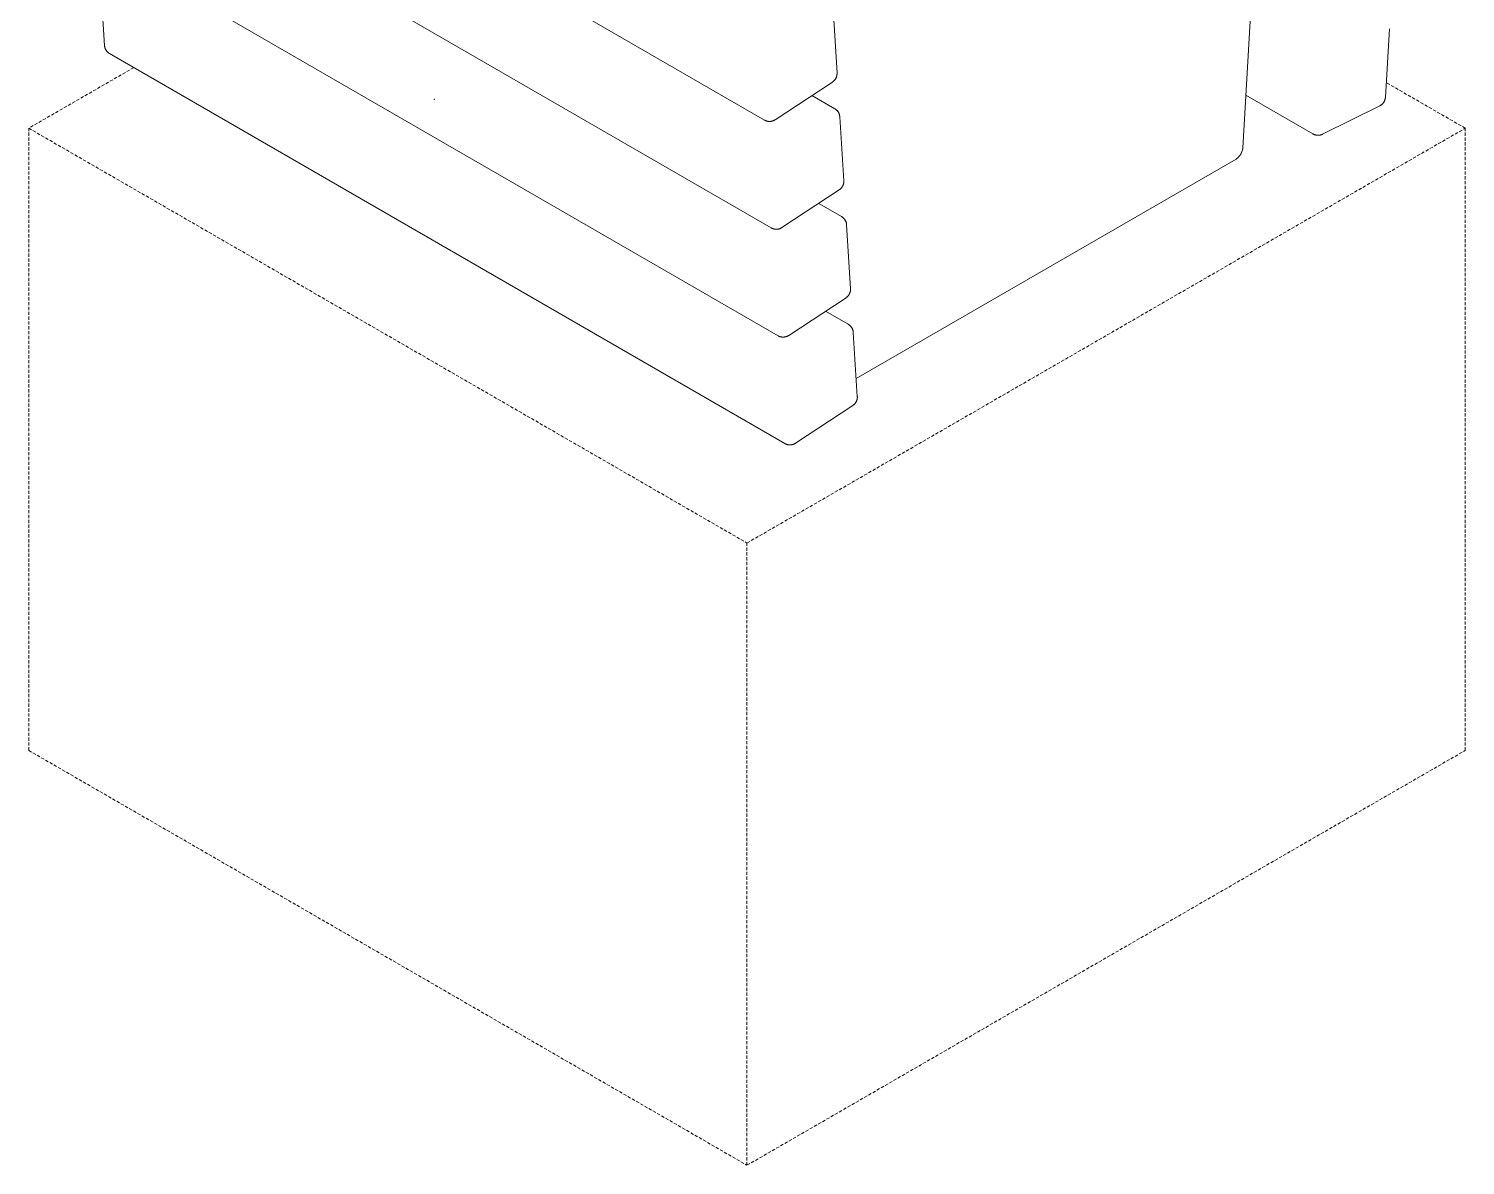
# Model space of a CAD drawing. Header units: millimetres. Extents: x -92 to 3826, y 8 to 2374.
# Drawn here: x 2468 to 3034, y 752 to 1199 of the extents above; entities that cross this region are included whole.
import ezdxf

# ---------------------------------------------------------------- set-up
doc = ezdxf.new("R2010")
doc.units = ezdxf.units.MM
doc.header["$PDSIZE"] = -1
doc.linetypes.add('HIDDEN', pattern=[1.905, 1.27, -0.635])
doc.layers.add('ZANO_R', color=7, linetype='Continuous', lineweight=0)
doc.layers.add('ZANO_R_przerywana', color=7, linetype='HIDDEN', lineweight=0)

msp = doc.modelspace()

# ---------------------------------------------------------------- linework, layer by layer
at = {"layer": 'ZANO_R'}
for p, q in [((2982.58, 1776.99), (2946.04, 1152.53)), ((2757.68, 1163.41), (2491.81, 1316.91)), ((2760.34, 1120.96), (2494.47, 1274.46)), ((2763, 1078.52), (2497.13, 1232.02)), ((2497.8, 1192.79), (2496.23, 1217.94)), ((2784.66, 1207.13), (2786.24, 1181.98)), ((3003.77, 1199.37), (3002.19, 1172.4)), ((2497.81, 1192.65), (2497.8, 1192.79)), ((2497.83, 1192.52), (2497.81, 1192.65)), ((2497.85, 1192.38), (2497.83, 1192.52)), ((2497.87, 1192.25), (2497.85, 1192.38)), ((2497.9, 1192.12), (2497.87, 1192.25)), ((2497.94, 1191.98), (2497.9, 1192.12)), ((2497.97, 1191.85), (2497.94, 1191.98)), ((2498.02, 1191.72), (2497.97, 1191.85)), ((2498.06, 1191.6), (2498.02, 1191.72)), ((2498.11, 1191.47), (2498.06, 1191.6)), ((2498.17, 1191.35), (2498.11, 1191.47)), ((2498.23, 1191.23), (2498.17, 1191.35)), ((2498.29, 1191.11), (2498.23, 1191.23)), ((2498.36, 1190.99), (2498.29, 1191.11)), ((2498.43, 1190.87), (2498.36, 1190.99)), ((2498.51, 1190.76), (2498.43, 1190.87)), ((2498.59, 1190.65), (2498.51, 1190.76)), ((2498.67, 1190.54), (2498.59, 1190.65)), ((2498.76, 1190.44), (2498.67, 1190.54)), ((2498.85, 1190.33), (2498.76, 1190.44)), ((2498.94, 1190.24), (2498.85, 1190.33)), ((2499.04, 1190.14), (2498.94, 1190.24)), ((2499.14, 1190.05), (2499.04, 1190.14)), ((2499.24, 1189.96), (2499.14, 1190.05)), ((2499.35, 1189.88), (2499.24, 1189.96)), ((2499.45, 1189.79), (2499.35, 1189.88)), ((2499.57, 1189.72), (2499.45, 1189.79)), ((2499.68, 1189.64), (2499.57, 1189.72)), ((2499.8, 1189.57), (2499.68, 1189.64)), ((2765.67, 1036.07), (2499.8, 1189.57)), ((2784.45, 1178.39), (2761.88, 1163.53)), ((2784.56, 1178.46), (2784.45, 1178.39)), ((2784.67, 1178.54), (2784.56, 1178.46)), ((2784.78, 1178.63), (2784.67, 1178.54)), ((2784.88, 1178.71), (2784.78, 1178.63)), ((2784.98, 1178.8), (2784.88, 1178.71)), ((2785.08, 1178.9), (2784.98, 1178.8)), ((2785.17, 1179), (2785.08, 1178.9)), ((2785.26, 1179.1), (2785.17, 1179)), ((2785.35, 1179.2), (2785.26, 1179.1)), ((2785.43, 1179.31), (2785.35, 1179.2)), ((2785.52, 1179.42), (2785.43, 1179.31)), ((2785.59, 1179.53), (2785.52, 1179.42)), ((2785.66, 1179.64), (2785.59, 1179.53)), ((2785.73, 1179.76), (2785.66, 1179.64)), ((2785.8, 1179.88), (2785.73, 1179.76)), ((2785.86, 1180), (2785.8, 1179.88)), ((2785.91, 1180.12), (2785.86, 1180)), ((2785.97, 1180.25), (2785.91, 1180.12)), ((2786.01, 1180.38), (2785.97, 1180.25)), ((2786.06, 1180.51), (2786.01, 1180.38)), ((2786.1, 1180.64), (2786.06, 1180.51)), ((2786.13, 1180.77), (2786.1, 1180.64)), ((2786.16, 1180.9), (2786.13, 1180.77)), ((2786.19, 1181.03), (2786.16, 1180.9)), ((2786.21, 1181.17), (2786.19, 1181.03)), ((2786.23, 1181.3), (2786.21, 1181.17)), ((2786.24, 1181.44), (2786.23, 1181.3)), ((2786.24, 1181.98), (2786.25, 1181.84)), ((2786.25, 1181.57), (2786.24, 1181.44)), ((2786.25, 1181.84), (2786.25, 1181.71)), ((2786.25, 1181.71), (2786.25, 1181.57)), ((2776.37, 1173.07), (2785.33, 1167.9)), ((2973.62, 1157.96), (2947.25, 1173.18)), ((3001.88, 1171.08), (3001.83, 1170.96)), ((3001.93, 1171.21), (3001.88, 1171.08)), ((3001.98, 1171.33), (3001.93, 1171.21)), ((3002.02, 1171.46), (3001.98, 1171.33)), ((3002.06, 1171.59), (3002.02, 1171.46)), ((3002.09, 1171.72), (3002.06, 1171.59)), ((3002.12, 1171.86), (3002.09, 1171.72)), ((3002.14, 1171.99), (3002.12, 1171.86)), ((3002.16, 1172.13), (3002.14, 1171.99)), ((3002.18, 1172.26), (3002.16, 1172.13)), ((3002.19, 1172.4), (3002.18, 1172.26)), ((2785.33, 1167.9), (2785.45, 1167.83)), ((2785.45, 1167.83), (2785.57, 1167.75)), ((2785.57, 1167.75), (2785.68, 1167.68)), ((2785.68, 1167.68), (2785.79, 1167.6)), ((2785.79, 1167.6), (2785.89, 1167.51)), ((2785.89, 1167.51), (2785.99, 1167.42)), ((2785.99, 1167.42), (2786.09, 1167.33)), ((2786.09, 1167.33), (2786.19, 1167.24)), ((2786.19, 1167.24), (2786.28, 1167.14)), ((2786.28, 1167.14), (2786.37, 1167.03)), ((2786.37, 1167.03), (2786.46, 1166.93)), ((2786.46, 1166.93), (2786.54, 1166.82)), ((2786.54, 1166.82), (2786.62, 1166.71)), ((2786.62, 1166.71), (2786.7, 1166.6)), ((2786.7, 1166.6), (2786.77, 1166.48)), ((2786.77, 1166.48), (2786.84, 1166.37)), ((2786.84, 1166.37), (2786.9, 1166.25)), ((2786.9, 1166.25), (2786.96, 1166.12)), ((2786.96, 1166.12), (2787.02, 1166)), ((2787.02, 1166), (2787.07, 1165.87)), ((2787.07, 1165.87), (2787.11, 1165.75)), ((2787.11, 1165.75), (2787.16, 1165.62)), ((2787.16, 1165.62), (2787.19, 1165.49)), ((2787.19, 1165.49), (2787.23, 1165.36)), ((2787.23, 1165.36), (2787.26, 1165.22)), ((2999.97, 1169.05), (2977.4, 1157.84)), ((3000.09, 1169.11), (2999.97, 1169.05)), ((3000.21, 1169.18), (3000.09, 1169.11)), ((3000.33, 1169.25), (3000.21, 1169.18)), ((3000.44, 1169.32), (3000.33, 1169.25)), ((3000.55, 1169.4), (3000.44, 1169.32)), ((3000.66, 1169.48), (3000.55, 1169.4)), ((3000.77, 1169.57), (3000.66, 1169.48)), ((3000.87, 1169.65), (3000.77, 1169.57)), ((3000.97, 1169.75), (3000.87, 1169.65)), ((3001.06, 1169.84), (3000.97, 1169.75)), ((3001.16, 1169.94), (3001.06, 1169.84)), ((3001.25, 1170.04), (3001.16, 1169.94)), ((3001.33, 1170.15), (3001.25, 1170.04)), ((3001.41, 1170.26), (3001.33, 1170.15)), ((3001.49, 1170.37), (3001.41, 1170.26)), ((3001.57, 1170.48), (3001.49, 1170.37)), ((3001.64, 1170.6), (3001.57, 1170.48)), ((3001.71, 1170.71), (3001.64, 1170.6)), ((3001.77, 1170.83), (3001.71, 1170.71)), ((3001.83, 1170.96), (3001.77, 1170.83)), ((2757.8, 1163.34), (2757.68, 1163.41)), ((2757.92, 1163.28), (2757.8, 1163.34)), ((2758.05, 1163.22), (2757.92, 1163.28)), ((2758.17, 1163.17), (2758.05, 1163.22)), ((2758.3, 1163.12), (2758.17, 1163.17)), ((2758.43, 1163.07), (2758.3, 1163.12)), ((2758.57, 1163.03), (2758.43, 1163.07)), ((2758.7, 1162.99), (2758.57, 1163.03)), ((2758.83, 1162.96), (2758.7, 1162.99)), ((2758.97, 1162.94), (2758.83, 1162.96)), ((2759.11, 1162.91), (2758.97, 1162.94)), ((2759.24, 1162.9), (2759.11, 1162.91)), ((2759.38, 1162.88), (2759.24, 1162.9)), ((2759.52, 1162.88), (2759.38, 1162.88)), ((2759.66, 1162.87), (2759.52, 1162.88)), ((2759.79, 1162.87), (2759.66, 1162.87)), ((2759.93, 1162.88), (2759.79, 1162.87)), ((2760.07, 1162.89), (2759.93, 1162.88)), ((2760.21, 1162.91), (2760.07, 1162.89)), ((2760.34, 1162.93), (2760.21, 1162.91)), ((2760.48, 1162.95), (2760.34, 1162.93)), ((2760.61, 1162.98), (2760.48, 1162.95)), ((2760.75, 1163.02), (2760.61, 1162.98)), ((2760.88, 1163.06), (2760.75, 1163.02)), ((2761.01, 1163.1), (2760.88, 1163.06)), ((2761.14, 1163.15), (2761.01, 1163.1)), ((2761.27, 1163.2), (2761.14, 1163.15)), ((2761.39, 1163.26), (2761.27, 1163.2)), ((2761.52, 1163.32), (2761.39, 1163.26)), ((2761.64, 1163.39), (2761.52, 1163.32)), ((2761.76, 1163.46), (2761.64, 1163.39)), ((2761.88, 1163.53), (2761.76, 1163.46)), ((2787.26, 1165.22), (2787.28, 1165.09)), ((2787.28, 1165.09), (2787.3, 1164.96)), ((2787.3, 1164.96), (2787.32, 1164.82)), ((2787.32, 1164.82), (2787.33, 1164.68)), ((2787.33, 1164.68), (2788.91, 1139.53)), ((2973.74, 1157.89), (2973.62, 1157.96)), ((2973.86, 1157.83), (2973.74, 1157.89)), ((2973.98, 1157.77), (2973.86, 1157.83)), ((2974.11, 1157.72), (2973.98, 1157.77)), ((2974.24, 1157.67), (2974.11, 1157.72)), ((2974.36, 1157.62), (2974.24, 1157.67)), ((2974.49, 1157.58), (2974.36, 1157.62)), ((2974.62, 1157.55), (2974.49, 1157.58)), ((2974.76, 1157.51), (2974.62, 1157.55)), ((2974.89, 1157.49), (2974.76, 1157.51)), ((2975.02, 1157.46), (2974.89, 1157.49)), ((2975.16, 1157.45), (2975.02, 1157.46)), ((2975.29, 1157.43), (2975.16, 1157.45)), ((2975.43, 1157.42), (2975.29, 1157.43)), ((2975.56, 1157.42), (2975.43, 1157.42)), ((2975.7, 1157.42), (2975.56, 1157.42)), ((2975.84, 1157.43), (2975.7, 1157.42)), ((2975.97, 1157.43), (2975.84, 1157.43)), ((2976.11, 1157.45), (2975.97, 1157.43)), ((2976.24, 1157.47), (2976.11, 1157.45)), ((2976.37, 1157.49), (2976.24, 1157.47)), ((2976.51, 1157.52), (2976.37, 1157.49)), ((2976.64, 1157.55), (2976.51, 1157.52)), ((2976.77, 1157.59), (2976.64, 1157.55)), ((2976.9, 1157.63), (2976.77, 1157.59)), ((2977.03, 1157.67), (2976.9, 1157.63)), ((2977.15, 1157.72), (2977.03, 1157.67)), ((2977.28, 1157.78), (2977.15, 1157.72)), ((2977.4, 1157.84), (2977.28, 1157.78)), ((2943.86, 1148.46), (2943.69, 1148.33)), ((2944.01, 1148.59), (2943.86, 1148.46)), ((2944.17, 1148.73), (2944.01, 1148.59)), ((2944.31, 1148.87), (2944.17, 1148.73)), ((2944.46, 1149.02), (2944.31, 1148.87)), ((2944.6, 1149.17), (2944.46, 1149.02)), ((2944.73, 1149.33), (2944.6, 1149.17)), ((2944.85, 1149.49), (2944.73, 1149.33)), ((2944.98, 1149.66), (2944.85, 1149.49)), ((2945.09, 1149.83), (2944.98, 1149.66)), ((2945.2, 1150), (2945.09, 1149.83)), ((2945.31, 1150.18), (2945.2, 1150)), ((2945.4, 1150.36), (2945.31, 1150.18)), ((2945.49, 1150.55), (2945.4, 1150.36)), ((2945.58, 1150.74), (2945.49, 1150.55)), ((2945.66, 1150.93), (2945.58, 1150.74)), ((2945.73, 1151.12), (2945.66, 1150.93)), ((2945.79, 1151.32), (2945.73, 1151.12)), ((2945.85, 1151.51), (2945.79, 1151.32)), ((2945.9, 1151.71), (2945.85, 1151.51)), ((2945.95, 1151.92), (2945.9, 1151.71)), ((2945.98, 1152.12), (2945.95, 1151.92)), ((2946.01, 1152.32), (2945.98, 1152.12)), ((2946.04, 1152.53), (2946.01, 1152.32)), ((2943.36, 1148.09), (2793.79, 1061.74)), ((2943.53, 1148.21), (2943.36, 1148.09)), ((2943.69, 1148.33), (2943.53, 1148.21)), ((2788.26, 1137.08), (2788.18, 1136.97)), ((2788.33, 1137.2), (2788.26, 1137.08)), ((2788.4, 1137.32), (2788.33, 1137.2)), ((2788.46, 1137.43), (2788.4, 1137.32)), ((2788.52, 1137.56), (2788.46, 1137.43)), ((2788.58, 1137.68), (2788.52, 1137.56)), ((2788.63, 1137.8), (2788.58, 1137.68)), ((2788.68, 1137.93), (2788.63, 1137.8)), ((2788.72, 1138.06), (2788.68, 1137.93)), ((2788.76, 1138.19), (2788.72, 1138.06)), ((2788.8, 1138.32), (2788.76, 1138.19)), ((2788.83, 1138.45), (2788.8, 1138.32)), ((2788.85, 1138.59), (2788.83, 1138.45)), ((2788.87, 1138.72), (2788.85, 1138.59)), ((2788.89, 1138.85), (2788.87, 1138.72)), ((2788.9, 1138.99), (2788.89, 1138.85)), ((2788.91, 1139.13), (2788.9, 1138.99)), ((2788.91, 1139.53), (2788.91, 1139.4)), ((2788.91, 1139.4), (2788.91, 1139.26)), ((2788.91, 1139.26), (2788.91, 1139.13)), ((2787.11, 1135.94), (2764.54, 1121.09)), ((2787.22, 1136.02), (2787.11, 1135.94)), ((2787.33, 1136.1), (2787.22, 1136.02)), ((2787.44, 1136.18), (2787.33, 1136.1)), ((2787.54, 1136.27), (2787.44, 1136.18)), ((2787.64, 1136.36), (2787.54, 1136.27)), ((2787.74, 1136.45), (2787.64, 1136.36)), ((2787.84, 1136.55), (2787.74, 1136.45)), ((2787.93, 1136.65), (2787.84, 1136.55)), ((2788.01, 1136.76), (2787.93, 1136.65)), ((2788.1, 1136.86), (2788.01, 1136.76)), ((2788.18, 1136.97), (2788.1, 1136.86)), ((2779.04, 1130.63), (2788, 1125.45)), ((2760.46, 1120.9), (2760.34, 1120.96)), ((2760.58, 1120.83), (2760.46, 1120.9)), ((2760.71, 1120.77), (2760.58, 1120.83)), ((2760.84, 1120.72), (2760.71, 1120.77)), ((2760.97, 1120.67), (2760.84, 1120.72)), ((2761.1, 1120.63), (2760.97, 1120.67)), ((2761.23, 1120.58), (2761.1, 1120.63)), ((2761.36, 1120.55), (2761.23, 1120.58)), ((2761.5, 1120.52), (2761.36, 1120.55)), ((2761.63, 1120.49), (2761.5, 1120.52)), ((2761.77, 1120.47), (2761.63, 1120.49)), ((2761.91, 1120.45), (2761.77, 1120.47)), ((2762.04, 1120.44), (2761.91, 1120.45)), ((2762.18, 1120.43), (2762.04, 1120.44)), ((2762.32, 1120.43), (2762.18, 1120.43)), ((2762.46, 1120.43), (2762.32, 1120.43)), ((2762.6, 1120.43), (2762.46, 1120.43)), ((2762.73, 1120.45), (2762.6, 1120.43)), ((2762.87, 1120.46), (2762.73, 1120.45)), ((2763.01, 1120.48), (2762.87, 1120.46)), ((2763.14, 1120.51), (2763.01, 1120.48)), ((2763.28, 1120.54), (2763.14, 1120.51)), ((2763.41, 1120.57), (2763.28, 1120.54)), ((2763.54, 1120.61), (2763.41, 1120.57)), ((2763.68, 1120.66), (2763.54, 1120.61)), ((2763.8, 1120.7), (2763.68, 1120.66)), ((2763.93, 1120.76), (2763.8, 1120.7)), ((2764.06, 1120.81), (2763.93, 1120.76)), ((2764.18, 1120.88), (2764.06, 1120.81)), ((2764.3, 1120.94), (2764.18, 1120.88)), ((2764.42, 1121.01), (2764.3, 1120.94)), ((2764.54, 1121.09), (2764.42, 1121.01)), ((2788, 1125.45), (2788.11, 1125.38)), ((2788.11, 1125.38), (2788.23, 1125.31)), ((2788.23, 1125.31), (2788.34, 1125.23)), ((2788.34, 1125.23), (2788.45, 1125.15)), ((2788.45, 1125.15), (2788.55, 1125.07)), ((2788.55, 1125.07), (2788.66, 1124.98)), ((2788.66, 1124.98), (2788.76, 1124.88)), ((2788.76, 1124.88), (2788.85, 1124.79)), ((2788.85, 1124.79), (2788.95, 1124.69)), ((2788.95, 1124.69), (2789.04, 1124.59)), ((2789.04, 1124.59), (2789.12, 1124.48)), ((2789.12, 1124.48), (2789.21, 1124.38)), ((2789.21, 1124.38), (2789.29, 1124.27)), ((2789.29, 1124.27), (2789.36, 1124.15)), ((2789.36, 1124.15), (2789.43, 1124.04)), ((2789.43, 1124.04), (2789.5, 1123.92)), ((2789.5, 1123.92), (2789.56, 1123.8)), ((2789.56, 1123.8), (2789.62, 1123.68)), ((2789.62, 1123.68), (2789.68, 1123.55)), ((2789.68, 1123.55), (2789.73, 1123.43)), ((2789.73, 1123.43), (2789.78, 1123.3)), ((2789.78, 1123.3), (2789.82, 1123.17)), ((2789.82, 1123.17), (2789.86, 1123.04)), ((2789.86, 1123.04), (2789.89, 1122.91)), ((2789.89, 1122.91), (2789.92, 1122.78)), ((2789.92, 1122.78), (2789.94, 1122.64)), ((2789.94, 1122.64), (2789.96, 1122.51)), ((2789.96, 1122.51), (2789.98, 1122.37)), ((2789.98, 1122.37), (2789.99, 1122.24)), ((2789.99, 1122.24), (2791.57, 1097.09)), ((2789.78, 1093.49), (2767.2, 1078.64)), ((2789.89, 1093.57), (2789.78, 1093.49)), ((2790, 1093.65), (2789.89, 1093.57)), ((2790.1, 1093.74), (2790, 1093.65)), ((2790.21, 1093.82), (2790.1, 1093.74)), ((2790.31, 1093.91), (2790.21, 1093.82)), ((2790.41, 1094.01), (2790.31, 1093.91)), ((2790.5, 1094.11), (2790.41, 1094.01)), ((2790.59, 1094.21), (2790.5, 1094.11)), ((2790.68, 1094.31), (2790.59, 1094.21)), ((2790.76, 1094.42), (2790.68, 1094.31)), ((2790.84, 1094.53), (2790.76, 1094.42)), ((2790.92, 1094.64), (2790.84, 1094.53)), ((2790.99, 1094.75), (2790.92, 1094.64)), ((2791.06, 1094.87), (2790.99, 1094.75)), ((2791.12, 1094.99), (2791.06, 1094.87)), ((2791.19, 1095.11), (2791.12, 1094.99)), ((2791.24, 1095.23), (2791.19, 1095.11)), ((2791.29, 1095.36), (2791.24, 1095.23)), ((2791.34, 1095.49), (2791.29, 1095.36)), ((2791.39, 1095.61), (2791.34, 1095.49)), ((2791.42, 1095.74), (2791.39, 1095.61)), ((2791.46, 1095.88), (2791.42, 1095.74)), ((2791.49, 1096.01), (2791.46, 1095.88)), ((2791.52, 1096.14), (2791.49, 1096.01)), ((2791.54, 1096.27), (2791.52, 1096.14)), ((2791.55, 1096.41), (2791.54, 1096.27)), ((2791.57, 1096.54), (2791.55, 1096.41)), ((2791.57, 1097.09), (2791.58, 1096.95)), ((2791.58, 1096.82), (2791.57, 1096.68)), ((2791.57, 1096.68), (2791.57, 1096.54)), ((2791.58, 1096.95), (2791.58, 1096.82)), ((2781.7, 1088.18), (2790.66, 1083.01)), ((2790.66, 1083.01), (2790.78, 1082.94)), ((2790.78, 1082.94), (2790.89, 1082.86)), ((2790.89, 1082.86), (2791, 1082.79)), ((2791, 1082.79), (2791.11, 1082.7)), ((2791.11, 1082.7), (2791.22, 1082.62)), ((2791.22, 1082.62), (2791.32, 1082.53)), ((2791.32, 1082.53), (2791.42, 1082.44)), ((2791.42, 1082.44), (2791.52, 1082.34)), ((2791.52, 1082.34), (2791.61, 1082.25)), ((2791.61, 1082.25), (2791.7, 1082.14)), ((2791.7, 1082.14), (2791.79, 1082.04)), ((2791.79, 1082.04), (2791.87, 1081.93)), ((2791.87, 1081.93), (2791.95, 1081.82)), ((2791.95, 1081.82), (2792.03, 1081.71)), ((2792.03, 1081.71), (2792.1, 1081.59)), ((2792.1, 1081.59), (2792.16, 1081.47)), ((2792.16, 1081.47), (2792.23, 1081.35)), ((2792.23, 1081.35), (2792.29, 1081.23)), ((2792.29, 1081.23), (2792.34, 1081.11)), ((2792.34, 1081.11), (2792.39, 1080.98)), ((2792.39, 1080.98), (2792.44, 1080.86)), ((2792.44, 1080.86), (2792.48, 1080.73)), ((2792.48, 1080.73), (2792.52, 1080.6)), ((2792.52, 1080.6), (2792.55, 1080.46)), ((2792.55, 1080.46), (2792.58, 1080.33)), ((2763.13, 1078.45), (2763, 1078.52)), ((2763.25, 1078.39), (2763.13, 1078.45)), ((2763.37, 1078.33), (2763.25, 1078.39)), ((2763.5, 1078.27), (2763.37, 1078.33)), ((2763.63, 1078.22), (2763.5, 1078.27)), ((2763.76, 1078.18), (2763.63, 1078.22)), ((2763.89, 1078.14), (2763.76, 1078.18)), ((2764.03, 1078.1), (2763.89, 1078.14)), ((2764.16, 1078.07), (2764.03, 1078.1)), ((2764.3, 1078.04), (2764.16, 1078.07)), ((2764.43, 1078.02), (2764.3, 1078.04)), ((2764.57, 1078), (2764.43, 1078.02)), ((2764.71, 1077.99), (2764.57, 1078)), ((2764.84, 1077.98), (2764.71, 1077.99)), ((2764.98, 1077.98), (2764.84, 1077.98)), ((2765.12, 1077.98), (2764.98, 1077.98)), ((2765.26, 1077.99), (2765.12, 1077.98)), ((2765.4, 1078), (2765.26, 1077.99)), ((2765.53, 1078.02), (2765.4, 1078)), ((2765.67, 1078.04), (2765.53, 1078.02)), ((2765.81, 1078.06), (2765.67, 1078.04)), ((2765.94, 1078.09), (2765.81, 1078.06)), ((2766.08, 1078.13), (2765.94, 1078.09)), ((2766.21, 1078.17), (2766.08, 1078.13)), ((2766.34, 1078.21), (2766.21, 1078.17)), ((2766.47, 1078.26), (2766.34, 1078.21)), ((2766.6, 1078.31), (2766.47, 1078.26)), ((2766.72, 1078.37), (2766.6, 1078.31)), ((2766.85, 1078.43), (2766.72, 1078.37)), ((2766.97, 1078.5), (2766.85, 1078.43)), ((2767.09, 1078.57), (2766.97, 1078.5)), ((2767.2, 1078.64), (2767.09, 1078.57)), ((2792.58, 1080.33), (2792.61, 1080.2)), ((2792.61, 1080.2), (2792.63, 1080.06)), ((2792.63, 1080.06), (2792.64, 1079.93)), ((2792.64, 1079.93), (2792.65, 1079.79)), ((2792.65, 1079.79), (2794.23, 1054.64)), ((2793.58, 1052.19), (2793.51, 1052.08)), ((2793.65, 1052.31), (2793.58, 1052.19)), ((2793.72, 1052.42), (2793.65, 1052.31)), ((2793.79, 1052.54), (2793.72, 1052.42)), ((2793.85, 1052.66), (2793.79, 1052.54)), ((2793.91, 1052.79), (2793.85, 1052.66)), ((2793.96, 1052.91), (2793.91, 1052.79)), ((2794.01, 1053.04), (2793.96, 1052.91)), ((2794.05, 1053.17), (2794.01, 1053.04)), ((2794.09, 1053.3), (2794.05, 1053.17)), ((2794.12, 1053.43), (2794.09, 1053.3)), ((2794.15, 1053.56), (2794.12, 1053.43)), ((2794.18, 1053.69), (2794.15, 1053.56)), ((2794.2, 1053.83), (2794.18, 1053.69)), ((2794.22, 1053.96), (2794.2, 1053.83)), ((2794.23, 1054.1), (2794.22, 1053.96)), ((2794.23, 1054.64), (2794.24, 1054.51)), ((2794.24, 1054.23), (2794.23, 1054.1)), ((2794.24, 1054.51), (2794.24, 1054.37)), ((2794.24, 1054.37), (2794.24, 1054.23)), ((2792.44, 1051.05), (2769.87, 1036.19)), ((2792.55, 1051.13), (2792.44, 1051.05)), ((2792.66, 1051.21), (2792.55, 1051.13)), ((2792.77, 1051.29), (2792.66, 1051.21)), ((2792.87, 1051.38), (2792.77, 1051.29)), ((2792.97, 1051.47), (2792.87, 1051.38)), ((2793.07, 1051.56), (2792.97, 1051.47)), ((2793.16, 1051.66), (2793.07, 1051.56)), ((2793.25, 1051.76), (2793.16, 1051.66)), ((2793.34, 1051.86), (2793.25, 1051.76)), ((2793.43, 1051.97), (2793.34, 1051.86)), ((2793.51, 1052.08), (2793.43, 1051.97)), ((2765.79, 1036), (2765.67, 1036.07)), ((2765.91, 1035.94), (2765.79, 1036)), ((2766.04, 1035.88), (2765.91, 1035.94)), ((2766.16, 1035.83), (2766.04, 1035.88)), ((2766.29, 1035.78), (2766.16, 1035.83)), ((2766.42, 1035.73), (2766.29, 1035.78)), ((2766.56, 1035.69), (2766.42, 1035.73)), ((2766.69, 1035.66), (2766.56, 1035.69)), ((2766.82, 1035.63), (2766.69, 1035.66)), ((2766.96, 1035.6), (2766.82, 1035.63)), ((2767.1, 1035.58), (2766.96, 1035.6)), ((2767.23, 1035.56), (2767.1, 1035.58)), ((2767.37, 1035.55), (2767.23, 1035.56)), ((2767.51, 1035.54), (2767.37, 1035.55)), ((2767.65, 1035.54), (2767.51, 1035.54)), ((2767.78, 1035.54), (2767.65, 1035.54)), ((2767.92, 1035.54), (2767.78, 1035.54)), ((2768.06, 1035.55), (2767.92, 1035.54)), ((2768.2, 1035.57), (2768.06, 1035.55)), ((2768.33, 1035.59), (2768.2, 1035.57)), ((2768.47, 1035.62), (2768.33, 1035.59)), ((2768.61, 1035.65), (2768.47, 1035.62)), ((2768.74, 1035.68), (2768.61, 1035.65)), ((2768.87, 1035.72), (2768.74, 1035.68)), ((2769, 1035.76), (2768.87, 1035.72)), ((2769.13, 1035.81), (2769, 1035.76)), ((2769.26, 1035.87), (2769.13, 1035.81)), ((2769.39, 1035.92), (2769.26, 1035.87)), ((2769.51, 1035.98), (2769.39, 1035.92)), ((2769.63, 1036.05), (2769.51, 1035.98)), ((2769.75, 1036.12), (2769.63, 1036.05)), ((2769.87, 1036.19), (2769.75, 1036.12))]:
    msp.add_line(p, q, dxfattribs=at)
msp.add_point((2627.66, 1171.58), dxfattribs=at)
at = {"layer": 'ZANO_R_przerywana'}
for p, q in [((2509.3, 1184.08), (2467.95, 1160.21)), ((3033.63, 1160.21), (3002.52, 1178.17)), ((2467.95, 1160.21), (2750.79, 996.91)), ((2467.95, 915.26), (2467.95, 1160.21)), ((2750.79, 996.91), (3033.63, 1160.21)), ((3033.63, 915.26), (3033.63, 1160.21)), ((2750.79, 751.96), (2750.79, 996.91)), ((2467.95, 915.26), (2750.79, 751.96)), ((2750.79, 751.96), (3033.63, 915.26))]:
    msp.add_line(p, q, dxfattribs=at)

doc.saveas('drawing.dxf')
